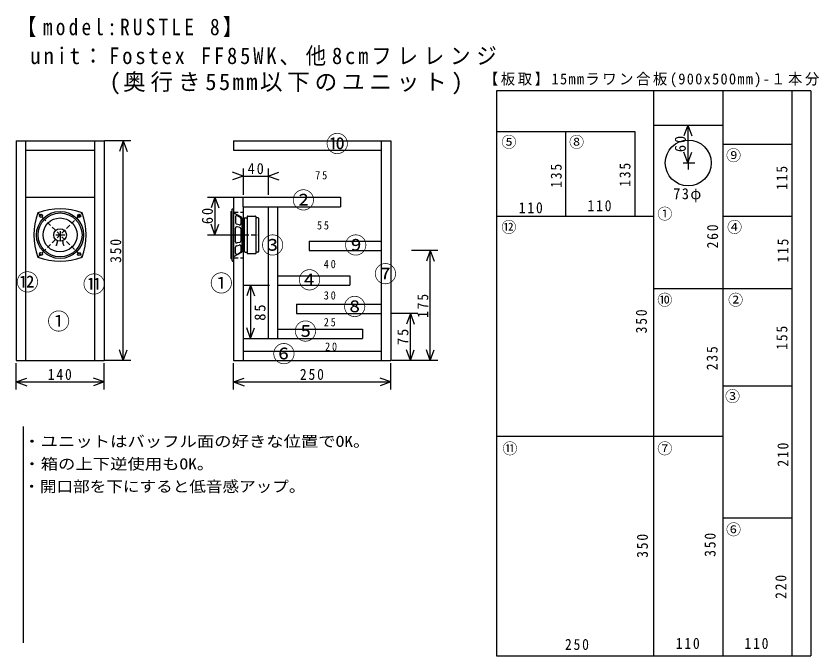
# Model space of a CAD drawing. Units: millimetres, scale not verified. Extents: x -929 to 349, y -447 to 572.
import ezdxf
from ezdxf.enums import TextEntityAlignment as Align

# ---------------------------------------------------------------- set-up
doc = ezdxf.new("R2010")
doc.units = ezdxf.units.MM
doc.header["$LTSCALE"] = 6
doc.linetypes.add('DASHED1', pattern=[1.8, 1.2, -0.6])
doc.layers.add('0-0', color=7, linetype='Continuous')
doc.styles.add('ＭＳ ゴシック', font='')
doc.styles.get('ＭＳ ゴシック').set_extended_font_data('MS Gothic')

msp = doc.modelspace()

# ---------------------------------------------------------------- linework, layer by layer
at = {"layer": '0-0'}
for p, q in [((-164.378, 453.264), (-164.378, -446.736)), ((335.622, 453.264), (-164.378, 453.264)), ((85.622, 453.264), (85.622, -446.736)), ((195.622, 453.264), (195.622, -446.736)), ((305.622, 453.264), (305.622, -446.736)), ((335.622, 453.264), (335.622, -446.736)), ((85.622, 398.264), (195.622, 398.264)), ((-54.378, 388.264), (-54.378, 253.264)), ((-928.808, 373.601), (-788.808, 373.601)), ((-928.808, 373.601), (-928.808, 23.601)), ((-913.808, 373.601), (-913.808, 23.601)), ((-803.808, 373.601), (-803.808, 23.601)), ((-788.808, 373.601), (-788.808, 23.601)), ((-582.668, 373.601), (-332.668, 373.601)), ((-582.668, 373.601), (-582.668, 358.601)), ((-347.668, 373.601), (-347.668, 23.601)), ((-332.668, 373.601), (-332.668, 23.601)), ((-913.808, 358.601), (-803.808, 358.601)), ((-582.668, 358.601), (-347.668, 358.601)), ((195.622, 368.264), (305.622, 368.264)), ((140.622, 346.01), (140.622, 328.057)), ((132.76, 338.264), (150.908, 338.264)), ((-913.808, 283.601), (-803.808, 283.601)), ((-582.668, 283.601), (-582.668, 23.601)), ((-582.668, 283.601), (-412.668, 283.601)), ((-567.668, 268.601), (-567.668, 283.601)), ((-412.668, 283.601), (-412.668, 268.601)), ((-567.668, 268.601), (-567.668, 23.601)), ((-567.668, 268.601), (-412.668, 268.601)), ((-527.668, 268.601), (-527.668, 58.601)), ((-512.668, 268.601), (-512.668, 58.601)), ((-587.168, 261.101), (-587.168, 186.101)), ((-587.168, 261.101), (-584.918, 261.101)), ((-584.918, 182.801), (-584.918, 264.401)), ((-584.218, 265.101), (-582.668, 265.101)), ((-582.668, 265.101), (-582.668, 182.101)), ((-570.197, 251.673), (-582.668, 258.601)), ((-579.668, 252.442), (-579.668, 242.627)), ((-576.724, 254.205), (-572.223, 251.791)), ((-571.168, 250.029), (-571.168, 241.539)), ((-569.168, 197.277), (-569.168, 249.924)), ((-569.168, 248.601), (-565.168, 248.601)), ((-565.168, 197.101), (-565.168, 250.101)), ((-564.168, 251.101), (-561.169, 251.101)), ((-561.169, 252.901), (-561.169, 194.301)), ((-560.468, 253.601), (-547.868, 253.601)), ((-547.169, 252.901), (-547.169, 194.301)), ((-544.168, 251.101), (-547.169, 251.101)), ((-543.168, 250.101), (-543.168, 197.101)), ((-164.378, 253.264), (85.622, 253.264)), ((195.622, 253.264), (305.622, 253.264)), ((-579.668, 212.761), (-579.668, 234.441)), ((-573.737, 239.621), (-578.237, 240.954)), ((-572.735, 235.394), (-577.235, 236.394)), ((-571.168, 233.441), (-571.168, 213.761)), ((-865.546, 223.601), (-851.21, 223.601)), ((-858.808, 229.825), (-858.808, 215.015)), ((-578.237, 206.248), (-573.737, 207.581)), ((-572.735, 211.808), (-577.235, 210.808)), ((-571.168, 205.663), (-571.168, 197.173)), ((-462.668, 213.601), (-462.668, 198.601)), ((-462.668, 213.601), (-347.668, 213.601)), ((-570.197, 195.53), (-582.668, 188.601)), ((-579.668, 194.76), (-579.668, 204.33)), ((-576.724, 192.997), (-572.223, 195.411)), ((-569.168, 198.601), (-565.168, 198.601)), ((-564.168, 196.101), (-561.169, 196.101)), ((-547.868, 193.601), (-560.468, 193.601)), ((-544.168, 196.101), (-547.169, 196.101)), ((-462.668, 198.601), (-347.668, 198.601)), ((-587.168, 186.101), (-584.918, 186.101)), ((-584.218, 182.101), (-582.668, 182.101)), ((-512.668, 158.601), (-397.668, 158.601)), ((-397.668, 158.601), (-397.668, 143.601)), ((-512.668, 143.601), (-397.668, 143.601)), ((85.622, 138.264), (195.622, 138.264)), ((195.622, 138.264), (305.622, 138.264)), ((-482.668, 113.601), (-482.668, 98.601)), ((-482.668, 113.601), (-347.668, 113.601)), ((-482.668, 98.601), (-347.668, 98.601)), ((-512.668, 73.601), (-377.668, 73.601)), ((-377.668, 73.601), (-377.668, 58.601)), ((-527.668, 58.601), (-377.668, 58.601)), ((-567.668, 38.601), (-347.668, 38.601)), ((-928.808, 23.601), (-788.808, 23.601)), ((-582.668, 23.601), (-332.668, 23.601)), ((195.622, -16.736), (305.622, -16.736)), ((-917.254, -81.606), (-917.254, -425.984)), ((-164.378, -96.736), (195.622, -96.736)), ((195.622, -226.736), (305.622, -226.736)), ((-164.378, -446.736), (335.622, -446.736))]:
    msp.add_line(p, q, dxfattribs=at)
at = {"layer": '0-0', "color": 4}
for p, q in [((128.02, 398.264), (177.622, 398.264)), ((140.02, 398.264), (133.864, 381.35)), ((140.02, 398.264), (140.02, 338.264)), ((140.02, 398.264), (146.177, 381.35)), ((-746.316, 373.601), (-788.316, 373.601)), ((-758.316, 373.601), (-764.472, 356.687)), ((-758.316, 23.601), (-758.316, 373.601)), ((-758.316, 373.601), (-752.16, 356.687)), ((140.02, 338.264), (133.864, 355.179)), ((140.02, 338.264), (146.177, 355.179)), ((-567.668, 317.254), (-584.583, 323.41)), ((-567.668, 329.254), (-567.668, 287.254)), ((-527.668, 329.254), (-527.668, 287.254)), ((-527.668, 317.254), (-510.754, 323.41)), ((-567.668, 317.254), (-584.583, 311.098)), ((-567.668, 317.254), (-527.668, 317.254)), ((-527.668, 317.254), (-510.754, 311.098)), ((-624.394, 283.601), (-582.394, 283.601)), ((-612.394, 283.601), (-618.55, 266.687)), ((-612.394, 283.601), (-612.394, 223.601)), ((-612.394, 283.601), (-606.237, 266.687)), ((-612.394, 223.601), (-618.55, 240.516)), ((-612.394, 223.601), (-606.237, 240.516)), ((-624.394, 223.601), (-582.394, 223.601)), ((-257.689, 198.601), (-299.689, 198.601)), ((-269.689, 198.601), (-275.845, 181.687)), ((-269.689, 23.601), (-269.689, 198.601)), ((-269.689, 198.601), (-263.533, 181.687)), ((-567.544, 143.601), (-525.544, 143.601)), ((-555.544, 143.601), (-561.7, 126.687)), ((-555.544, 143.601), (-555.544, 58.601)), ((-555.544, 143.601), (-549.388, 126.687)), ((-289.321, 98.601), (-331.321, 98.601)), ((-301.321, 98.601), (-307.478, 81.687)), ((-301.321, 23.601), (-301.321, 98.601)), ((-301.321, 98.601), (-295.165, 81.687)), ((-555.544, 58.601), (-561.7, 75.516)), ((-555.544, 58.601), (-549.388, 75.516)), ((-567.544, 58.601), (-525.544, 58.601)), ((-758.316, 23.601), (-764.472, 40.516)), ((-758.316, 23.601), (-752.16, 40.516)), ((-301.321, 23.601), (-307.478, 40.516)), ((-301.321, 23.601), (-295.165, 40.516)), ((-269.689, 23.601), (-275.845, 40.516)), ((-269.689, 23.601), (-263.533, 40.516)), ((-928.808, -22.415), (-928.808, 19.585)), ((-788.808, -22.415), (-788.808, 19.585)), ((-746.316, 23.601), (-788.316, 23.601)), ((-582.668, -22.415), (-582.668, 19.585)), ((-332.668, -22.415), (-332.668, 19.585)), ((-289.321, 23.601), (-331.321, 23.601)), ((-257.689, 23.601), (-299.689, 23.601)), ((-928.808, -10.415), (-911.894, -4.258)), ((-928.808, -10.415), (-788.808, -10.415)), ((-928.808, -10.415), (-911.894, -16.571)), ((-788.808, -10.415), (-805.723, -4.258)), ((-788.808, -10.415), (-805.723, -16.571)), ((-582.668, -10.415), (-565.754, -4.258)), ((-582.668, -10.415), (-332.668, -10.415)), ((-582.668, -10.415), (-565.754, -16.571)), ((-332.668, -10.415), (-349.583, -4.258)), ((-332.668, -10.415), (-349.583, -16.571))]:
    msp.add_line(p, q, dxfattribs=at)
at = {"layer": '0-0', "linetype": 'DASHED1'}
for p, q in [((-894.164, 188.246), (-823.453, 258.956)), ((-894.164, 258.956), (-823.453, 188.246)), ((-582.668, 260.101), (-567.668, 260.101)), ((-582.668, 252.072), (-582.668, 203.877)), ((-587.168, 223.601), (-543.168, 223.601)), ((-582.668, 223.601), (-567.668, 223.601)), ((-582.668, 187.101), (-567.668, 187.101))]:
    msp.add_line(p, q, dxfattribs=at)
at = {"layer": '0-0'}
msp.add_lwpolyline([(-164.378, 388.264), (55.622, 388.264), (55.622, 253.264)], dxfattribs=at)
for centre, radius in [((140.622, 338.264), 36.5), ((-858.808, 223.601), 37.5), ((-858.808, 223.601), 35), ((-889.214, 254.007), 2.5), ((-828.403, 254.007), 2.5), ((-858.808, 223.601), 27), ((-858.808, 223.601), 10), ((-864.808, 207.033), 0.2), ((-852.808, 207.033), 0.2), ((-889.214, 193.196), 2.5), ((-828.403, 193.196), 2.5)]:
    msp.add_circle(centre, radius, dxfattribs=at)
for centre, radius, start, end in [((-795.522, 223.601), 104.786, 160.28108, 199.71875), ((-858.808, 160.315), 104.786, 70.28108, 109.71875), ((-922.095, 223.601), 104.786, 340.28108, 19.71875), ((-584.218, 264.401), 0.7, 90, 180), ((-577.669, 252.442), 2, 61.79231, 180), ((-577.669, 242.872), 2, 180, 253.49551), ((-573.169, 250.029), 2, 0, 61.79099), ((-571.168, 249.924), 2, 0, 60.94366), ((-564.168, 250.101), 1, 90, 180), ((-560.468, 252.901), 0.7, 90, 180), ((-547.868, 252.901), 0.7, 0, 90), ((-544.168, 250.101), 1, 0, 90), ((-577.669, 234.441), 2, 77.47124, 180), ((-573.169, 241.539), 2, 253.49654, 0), ((-573.169, 233.441), 2, 0, 77.47124), ((-879.723, 215.034), 16.925, 331.78838, 357.97403), ((-837.894, 215.034), 16.925, 182.02293, 208.21141), ((-577.669, 212.761), 2, 180, 282.52852), ((-577.669, 204.33), 2, 106.50568, 180), ((-573.169, 205.663), 2, 0, 106.50424), ((-573.169, 213.761), 2, 282.52852, 0), ((-577.669, 194.76), 2, 180, 298.20744), ((-573.169, 197.173), 2, 298.20877, 0), ((-571.168, 197.277), 2, 299.05536, 0), ((-564.168, 197.101), 1, 180, 270), ((-560.468, 194.301), 0.7, 180, 270), ((-547.868, 194.301), 0.7, 270, 0), ((-544.168, 197.101), 1, 270, 0), ((-858.808, 286.888), 104.786, 250.28108, 289.71875), ((-584.218, 182.801), 0.7, 180, 270)]:
    msp.add_arc(centre, radius, start, end, dxfattribs=at)
at = {"layer": '0-0', "linetype": 'DASHED1'}
msp.add_arc((-879.722, 215.034), 16.925, 331.78835, 357.97682, dxfattribs=at)

# ---------------------------------------------------------------- texts
at = {"layer": '0-0', "color": 5, "style": 'ＭＳ ゴシック'}
for s, p in [('⑩', (-435.777, 347.642)), ('②', (-489.637, 257.876)), ('③', (-538.601, 186.062)), ('⑨', (-406.399, 186.062)), ('④', (-479.845, 130.57)), ('⑦', (-359.067, 140.363)), ('⑫', (-928.679, 127.306)), ('⑪', (-822.591, 124.041)), ('①', (-620.207, 125.674)), ('⑧', (-408.031, 88.135)), ('①', (-879.038, 64.945)), ('⑤', (-486.373, 48.964)), ('⑥', (-520.648, 13.057))]:
    msp.add_text(s, height=26.39, dxfattribs=at).set_placement(p, align=Align.BOTTOM_LEFT)
at = {"layer": '0-0', "style": 'ＭＳ ゴシック'}
for s, p in [('⑤', (-156.684, 357.435)), ('⑧', (-48.964, 357.435)), ('⑨', (200.751, 336.218)), ('①', (91.399, 243.187)), ('⑫', (-156.684, 221.969)), ('④', (202.383, 221.969)), ('⑩', (91.399, 106.088)), ('②', (204.016, 106.088)), ('③', (199.119, -47.332)), ('⑪', (-155.052, -130.57)), ('⑦', (91.399, -130.57)), ('⑥', (200.751, -259.508))]:
    msp.add_text(s, height=17.6, dxfattribs=at).set_placement(p, align=Align.BOTTOM_LEFT)
for s, width, p in [('・ユニットはバッフル面の好きな位置でOK。', 1.15, (-917.254, -119.145)), ('・箱の上下逆使用もOK。', 1.15, (-917.254, -155.052)), ('・開口部を下にすると低音感アップ。', 1.1, (-917.254, -190.959))]:
    msp.add_text(s, height=17.6, dxfattribs=dict(at, width=width)).set_placement(p, align=Align.BOTTOM_LEFT)
at = {"layer": '0-0', "color": 5, "char_height": 26.39, "attachment_point": 7, "style": 'ＭＳ ゴシック'}
for s, insert in [('\\T1.34;\\W0.85;【model:RUSTLE\\~8】', (-927.047, 538.601)), ('\\T1.29;\\W0.9;unit：Fostex\\~FF85WK、他8cmフレレンジ', (-905.829, 492.902)), ('\\T1.21;(奥行き55mm以下のユニット)', (-780.155, 447.202))]:
    msp.add_mtext(s, dxfattribs=dict(at, insert=insert))
at = {"layer": '0-0', "attachment_point": 7, "style": 'ＭＳ ゴシック'}
for s, insert, char_height in [('\\T1.18;\\W0.95;【板取】15mmラワン合板(900x500mm)-１本分', (-184.43, 458.627), 17.6), ('\\T1.27;\\W0.95;40', (-560.418, 320.254), 17.6), ('\\T1.36;\\W0.9;75', (-452.79, 311.968), 13.2), ('\\T1.2;\\W0.95;73φ', (116.788, 275.692), 17.6), ('\\T1.27;\\W0.9;110', (-128.938, 257.876), 17.6), ('\\T1.27;\\W0.9;110', (-19.585, 261.14), 17.6), ('\\T1.36;\\W0.9;55', (-450.069, 232.155), 13.2), ('\\T1.36;\\W0.9;40', (-439.185, 170.481), 13.2), ('\\T1.36;\\W0.9;30', (-439.185, 120.597), 13.2), ('\\T1.36;\\W0.9;25', (-439.185, 77.97), 13.2), ('\\T1.36;\\W0.9;20', (-437.134, 39.044), 13.2), ('\\T1.27;\\W0.9;140', (-878.308, -7.415), 17.6), ('\\T1.27;\\W0.9;250', (-477.168, -7.415), 17.6), ('\\T1.27;\\W0.9;250', (-55.492, -437.409), 17.6), ('\\T1.27;\\W0.9;110', (120.777, -435.777), 17.6), ('\\T1.27;\\W0.9;110', (230.13, -435.777), 17.6)]:
    msp.add_mtext(s, dxfattribs=dict(at, insert=insert, char_height=char_height))
at = {"layer": '0-0', "char_height": 17.6, "attachment_point": 7, "rotation": 90, "style": 'ＭＳ ゴシック'}
for s, insert in [('\\T1.27;\\W0.95;60', (137.02, 355.514)), ('\\T1.27;\\W0.9;135', (-60.389, 298.679)), ('\\T1.27;\\W0.9;135', (48.964, 300.311)), ('\\T1.27;\\W0.9;115', (298.679, 295.415)), ('\\T1.27;\\W0.95;60', (-615.394, 240.851)), ('\\T1.27;\\W0.9;260', (188.301, 202.191)), ('\\T1.27;\\W0.9;350', (-761.316, 179.101)), ('\\T1.27;\\W0.9;115', (300.311, 179.534)), ('\\T1.27;\\W0.9;175', (-272.689, 91.601)), ('\\T1.27;\\W0.95;85', (-531.696, 87.04)), ('\\T1.27;\\W0.9;350', (75.078, 66.917)), ('\\T1.27;\\W0.9;155', (298.679, 40.803)), ('\\T1.27;\\W0.95;75', (-304.321, 48.351)), ('\\T1.27;\\W0.9;235', (187.694, 8.161)), ('\\T1.27;\\W0.9;210', (300.311, -145.259)), ('\\T1.27;\\W0.9;350', (76.71, -290.518)), ('\\T1.27;\\W0.9;350', (184.43, -288.886)), ('\\T1.27;\\W0.9;220', (297.047, -355.803))]:
    msp.add_mtext(s, dxfattribs=dict(at, insert=insert))

doc.saveas('drawing.dxf')
